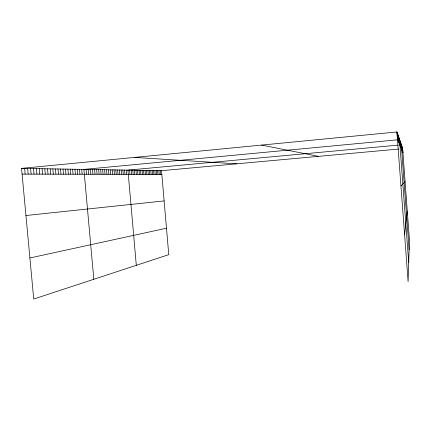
<?xml version="1.0" encoding="UTF-8"?>
<svg xmlns="http://www.w3.org/2000/svg" width="431" height="431" viewBox="0 0 431 431"><rect width="100%" height="100%" fill="white"/><g stroke="black" fill="none" stroke-linecap="round" stroke-linejoin="round"><path stroke-width="0.65" d="M404.585 234.62L407.306 211.335M400.949 185.976L405.092 181.618M29.901 257.98L166.485 228.214M25.941 215.511L164.13 200.921M21.55 168.376L161.517 170.681L168.769 254.64L33.731 299.039L21.55 168.376L396.908 131.961L402.635 148.69L409.45 240.094L408.098 281.615L396.908 131.961M398.093 145.123L127.926 170.126L136.304 265.313M400.027 144.945L401.315 144.827L409.138 249.705M161.517 170.681L398.707 149.045M401.326 148.808L402.635 148.69M22.083 174.113L161.835 174.361M134.494 157.417L236.657 163.828M261.606 145.085L318.509 156.361M397.398 138.54L402.937 152.693M42.06 168.715L42.561 174.151M39.264 168.666L39.771 174.146M36.425 168.623L36.937 174.14M33.543 168.575L34.054 174.135M30.612 168.526L31.134 174.129M27.638 168.478L28.166 174.124M24.621 168.429L25.149 174.119M77.224 169.297L77.672 174.21M74.935 169.259L75.387 174.21M72.618 169.216L73.071 174.205M70.264 169.178L70.722 174.199M67.882 169.141L68.34 174.194M65.464 169.103L65.927 174.194M63.007 169.06L63.476 174.189M60.523 169.017L60.992 174.183M57.996 168.979L58.476 174.178M55.437 168.936L55.917 174.172M52.841 168.893L53.325 174.167M50.206 168.85L50.691 174.167M47.529 168.807L48.024 174.162M44.813 168.758L45.314 174.156M112.189 169.868L112.577 174.275M110.331 169.841L110.724 174.269M108.45 169.809L108.849 174.269M106.549 169.776L106.947 174.264M104.62 169.744L105.019 174.259M102.664 169.712L103.074 174.259M100.687 169.679L101.096 174.253M98.683 169.647L99.098 174.248M96.657 169.615L97.072 174.248M94.599 169.582L95.019 174.243M92.52 169.545L92.94 174.237M90.408 169.512L90.833 174.237M88.269 169.475L88.7 174.232M86.103 169.442L86.534 174.226M93.818 279.283L83.91 169.405L399.532 139.622L408.717 262.624M81.712 169.367L82.149 174.221M79.482 169.329L79.924 174.216M146.502 170.434L146.842 174.334M145.048 170.412L145.392 174.334M143.577 170.385L143.922 174.329M142.09 170.364L142.435 174.329M140.587 170.337L140.937 174.323M139.068 170.315L139.418 174.323M137.527 170.288L137.882 174.318M135.975 170.261L136.331 174.318M134.402 170.234L134.758 174.313M132.807 170.207L133.168 174.313M131.202 170.186L131.563 174.307M129.569 170.159L129.936 174.302M126.256 170.1L126.628 174.296M124.57 170.073L124.947 174.296M122.867 170.046L123.239 174.291M121.138 170.019L121.515 174.291M119.392 169.986L119.77 174.286M117.625 169.959L118.008 174.286M115.831 169.933L116.219 174.28M114.021 169.9L114.409 174.275M160.224 170.66L160.542 174.356M158.915 170.638L159.238 174.356M157.595 170.617L157.918 174.356M156.259 170.595L156.582 174.35M154.907 170.574L155.235 174.35M153.544 170.552L153.872 174.345M152.165 170.531L152.499 174.345M150.775 170.504L151.109 174.339M149.363 170.482L149.702 174.339M147.941 170.46L148.28 174.334M402.532 148.393L402.888 152.569M402.43 148.086L402.786 152.315M402.322 147.779L402.683 152.057M402.215 147.461L402.581 151.793M402.107 147.138L402.473 151.518M401.994 146.804L402.365 151.243M401.875 146.465L402.258 150.958M401.757 146.114L402.139 150.667M401.633 145.759L402.026 150.365M401.509 145.392L401.907 150.058M401.38 145.015L401.784 149.746M401.18 144.433L401.59 149.261M401.04 144.035L401.46 148.927M400.97 143.83L401.326 148.582M400.83 143.41L401.256 148.404M400.685 142.984L401.116 148.048M400.609 142.763L400.975 147.682M400.453 142.316L400.9 147.494M400.377 142.09L400.749 147.111M400.216 141.627L400.674 146.912M400.135 141.39L400.518 146.513M400.054 141.147L400.437 146.308M399.882 140.651L400.356 146.104M399.796 140.398L400.194 145.678M399.709 140.145L400.108 145.462M399.44 139.358L399.849 144.794M399.348 139.089L399.758 144.568M399.257 138.82L399.666 144.342M399.063 138.259L399.575 144.105M398.966 137.974L399.392 143.625M398.869 137.688L399.295 143.383M398.767 137.392L399.198 143.135M398.664 137.096L399.095 142.882M398.562 136.789L398.998 142.623M398.454 136.482L398.896 142.365M398.346 136.169L398.794 142.095M398.239 135.851L398.686 141.826M398.018 135.194L398.578 141.551M397.899 134.86L398.357 140.991M397.786 134.52L398.244 140.7M397.668 134.17L398.131 140.409M397.544 133.82L398.012 140.113M397.42 133.459L397.894 139.806M397.296 133.098L397.775 139.499M397.166 132.726L397.651 139.181M397.037 132.344L397.527 138.863"/></g></svg>
